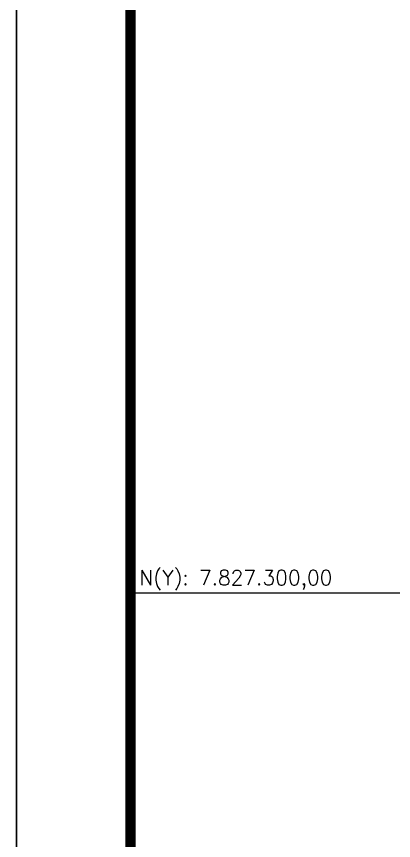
# Model space of a CAD drawing. Extents: x 742933 to 746083, y 7825389 to 7829844.
# Drawn here: x 742933 to 743429, y 7826974 to 7828058 of the extents above; entities that cross this region are included whole.
import ezdxf
from ezdxf.enums import TextEntityAlignment as Align

# ---------------------------------------------------------------- set-up
doc = ezdxf.new("R2010")
doc.units = 0
doc.linetypes.add('CONTINUO', pattern=[0])
doc.linetypes.add('LIN0', pattern=[0])
doc.layers.add('MALHA', color=8, linetype='Continuous')
doc.layers.add('MARGEM', color=7, linetype='CONTINUO')
doc.styles.add('SIMPLEX', font='simplex.shx', dxfattribs={"height": 20})

msp = doc.modelspace()

# ---------------------------------------------------------------- linework, layer by layer
at = {"layer": 'MALHA'}
msp.add_lwpolyline([(743083.3, 7827300), (743549.7, 7827300)], dxfattribs=at)
at = {"layer": 'MARGEM', "color": 174, "linetype": 'LIN0'}
msp.add_line((742933.3, 7825389.2), (742933.3, 7829844.2), dxfattribs=at)
at = {"layer": 'MARGEM', "color": 174, "linetype": 'LIN0', "flags": 128}
msp.add_lwpolyline([(746083.3, 7825389.2), (746083.3, 7829844.2), (742933.3, 7829844.2), (742933.3, 7825389.2)], close=True, dxfattribs=at)
at = {"layer": 'MARGEM', "color": 174, "linetype": 'LIN0', "const_width": 13.6, "flags": 128}
msp.add_lwpolyline([(745933.3, 7825890.8), (745933.3, 7829694.2), (743083.3, 7829694.2), (743083.3, 7825890.8)], close=True, dxfattribs=at)

# ---------------------------------------------------------------- texts
at = {"layer": 'MALHA', "style": 'SIMPLEX'}
msp.add_text('N(Y): 7.827.300,00', height=19.5, dxfattribs=at).set_placement((743094.8, 7827304.5), align=Align.BOTTOM_LEFT)

doc.saveas('drawing.dxf')
